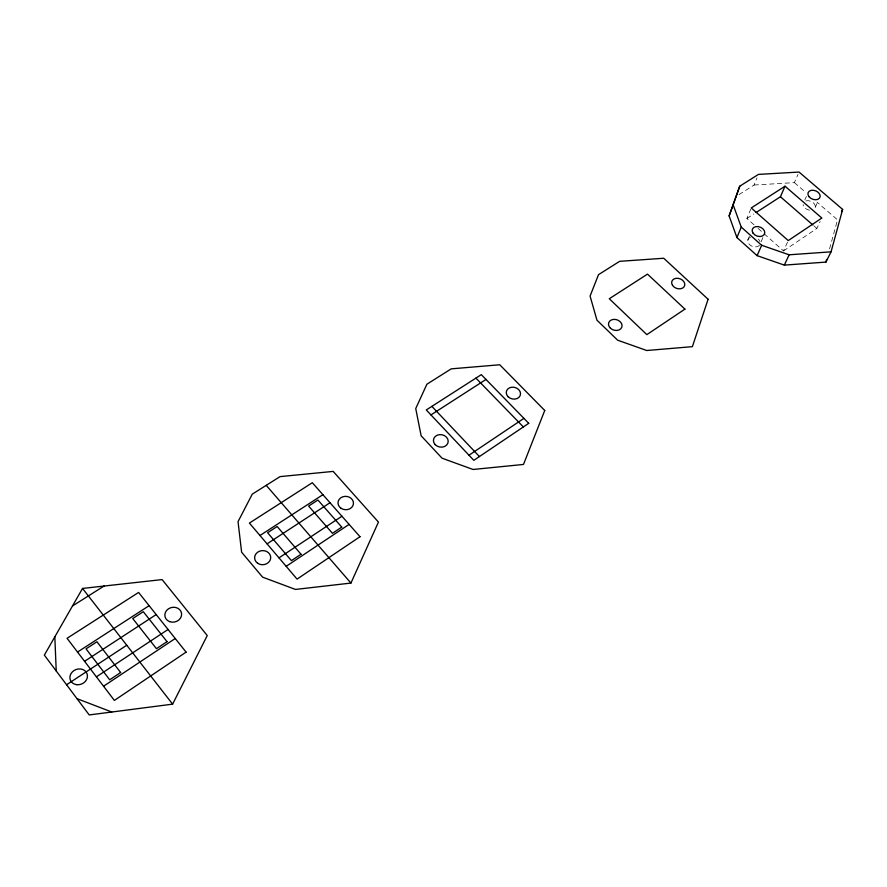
<?xml version="1.0" encoding="UTF-8"?>
<svg xmlns="http://www.w3.org/2000/svg" width="887" height="887" viewBox="0 0 887 887"><rect width="100%" height="100%" fill="white"/><g stroke="black" fill="none" stroke-linecap="round" stroke-linejoin="round"><path stroke-width="0.67" stroke-dasharray="4.43 3.33" d="M829.556 248.881L837.539 219.821L816.982 202.114M739.004 194.608L754.083 185.028L756.988 177.943M754.005 224.788L746.887 218.479L750.779 209.132M747.874 239.823L749.349 236.341M761.113 241.752L763.13 237.128M754.083 185.028L794.375 182.633L798.012 174.406M804.819 199.908L806.416 196.415M764.173 233.802L783.498 250.932L787.723 241.73M815.175 207.525L817.892 201.704M783.498 250.932L816.86 228.447L820.176 221.517M746.887 218.479L753.828 213.989M794.375 182.633L805.684 192.368M813.745 225.73L816.86 228.447M758.075 228.402L763.164 232.904M809.532 210.164A6.331 4.468 21.7 0 1 803.09 204.587M805.862 200.983A6.331 4.468 21.7 0 1 813.268 202.779A6.331 4.468 21.7 0 1 814.643 208.567M759.527 245.167A6.475 4.712 20.9 0 1 749.703 244.79A6.475 4.712 20.9 0 1 750.679 237.272M758.274 239.113A6.475 4.712 20.9 0 1 759.993 241.53"/><path stroke-width="1.33" d="M825.93 262.097L831.052 251.83L842.65 209.421L799.054 172.056L758.44 174.406L739.747 186.203L729.125 215.929L736.931 237.561L757.11 255.644L784.33 265.113L825.93 262.097L826.651 259.447M729.125 215.929L739.747 186.203M736.931 237.561L741.255 227.094L733.338 205.374M756.145 212.492L780.427 196.748L785.017 186.203L821.839 218.047L788.244 240.577L751.256 207.957L785.017 186.203M757.11 255.644L761.645 245.267L741.255 227.094M350.93 583.069L378.45 522.088L333.179 471.407L280.037 476.618L252.263 494.159L238.038 521.645L241.619 552.191L262.585 577.149L295.471 589.434L350.93 583.069L266.222 485.344M784.33 265.113L789.12 254.802L831.052 251.83M841.508 211.727L842.65 209.421M172.621 704.145L207.248 635.558L162.099 579.588L82.535 588.436L44.35 655.127L89.21 714.944L172.621 704.145L82.535 588.436M468.99 455.219L523.918 418.365M286.191 566.327L349.112 524.383M103.557 686.228L175.238 638.507M278.984 557.856L341.916 516.234M96.406 676.836L168.064 629.482M66.569 684.753L126.752 645.237M84.587 661.303L156.19 614.569M267.076 543.853L329.997 502.741M77.546 652.056L149.116 605.677M259.98 535.504L322.901 494.691M430.949 414.928L485.987 379.448M72.501 605.954L104.067 586.041M761.645 245.267L789.12 254.802M77.003 698.668L111.795 712.017M780.427 196.748L812.703 224.821M475.92 378.117L523.352 426.935M431.88 406.368L479.423 456.55M54.828 636.833L56.225 670.971M708.092 299.252L692.392 346.662L646.723 350.509L617.662 340.198L596.962 320.185L590.077 296.081L598.503 274.671L619.636 261.332L663.731 258.25L708.092 299.252M544.74 410.481L523.485 464.444L473.048 469.478L442.07 458.202L421.137 435.783L415.737 408.563L426.891 384.226L451.217 368.859L499.736 364.768L544.74 410.481M359.989 536.702L297.067 579.111L249.402 523.075L312.324 482.716L359.989 536.702M528.741 423.31L473.813 460.331L426.27 409.96L481.308 374.647L528.741 423.31M186.082 652.133L114.368 700.42L67.057 638.296L138.594 592.449L186.082 652.133M684.93 309.119L646.856 334.632L609.28 298.742L647.499 274.127L684.93 309.119M120.632 672.512L109.7 679.786L86.039 648.852L96.949 641.767L120.632 672.512M167.033 641.656L156.456 648.685L132.74 618.549L143.295 611.697L167.033 641.656M301.003 554.253L291.413 560.628L267.586 532.721L277.165 526.501L301.003 554.253M341.75 527.122L332.459 533.309L308.621 506.067L317.923 500.035L341.75 527.122M76.792 684.697A8.925 7.761 -21 0 0 87.037 673.732A8.925 7.761 -21 0 0 72.169 672.069A8.925 7.761 -21 0 0 76.792 684.697M169.628 621.632A8.449 7.429 -12.3 0 0 181.602 613.726A8.449 7.429 -12.3 0 0 168.463 608.804A8.449 7.429 -12.3 0 0 169.628 621.632M257.64 563.256A8.061 7.074 -3.3 0 0 270.624 558.61A8.061 7.074 -3.3 0 0 259.714 551.126A8.061 7.074 -3.3 0 0 257.64 563.256M341.096 508.318A7.75 6.697 4.2 0 0 353.414 503.982A7.75 6.697 4.2 0 0 342.681 496.831A7.75 6.697 4.2 0 0 341.096 508.318M435.162 444.62A7.429 6.242 10.8 0 0 447.769 443.389A7.429 6.242 10.8 0 0 439.497 434.641A7.429 6.242 10.8 0 0 435.162 444.62M508.063 396.677A7.218 5.887 14.4 0 0 520.181 395.569A7.218 5.887 14.4 0 0 511.943 387.209A7.218 5.887 14.4 0 0 508.063 396.677M610.389 328.146A6.919 5.389 17.9 0 0 621.809 327.214A6.919 5.389 17.9 0 0 613.638 319.387A6.919 5.389 17.9 0 0 610.389 328.146M672.534 285.392A6.752 5.1 19.4 0 0 683.944 286.956A6.752 5.1 19.4 0 0 678.178 278.33A6.752 5.1 19.4 0 0 672.534 285.392M753.107 233.214A6.531 4.734 20.9 0 0 764.062 234.756A6.531 4.734 20.9 0 0 758.23 226.606A6.531 4.734 20.9 0 0 753.107 233.214M808.9 196.581A6.386 4.479 21.6 0 0 819.544 198.1A6.386 4.479 21.6 0 0 813.678 190.295A6.386 4.479 21.6 0 0 808.9 196.581"/></g></svg>
